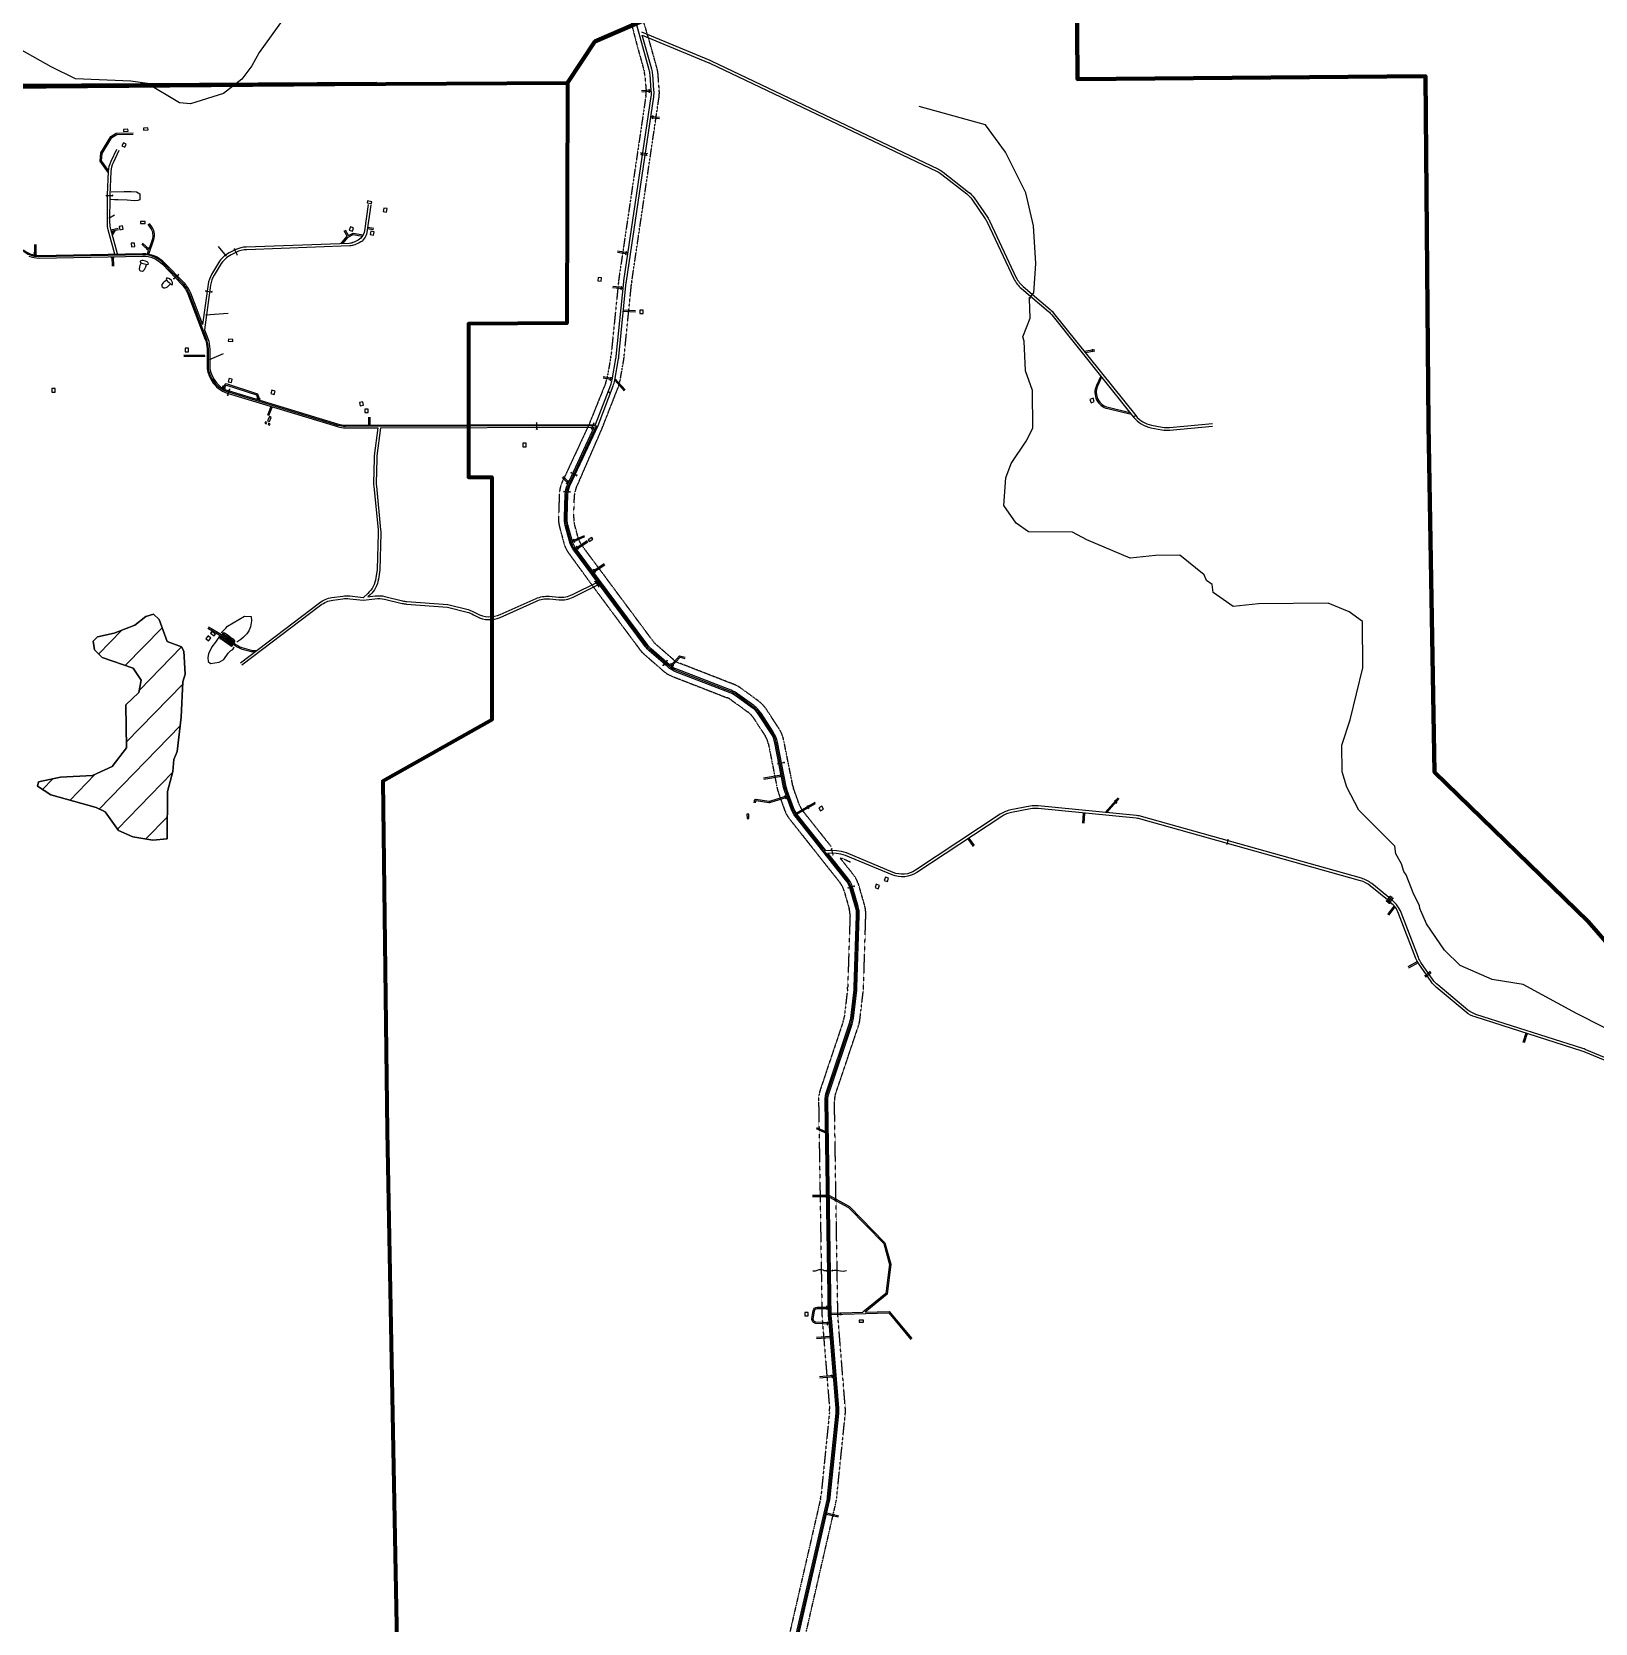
# Model space of a CAD drawing. Header units: inches. Extents: x 2666812 to 2767151, y 580083 to 705712.
# Drawn here: x 2693907 to 2705730, y 643742 to 655775 of the extents above; entities that cross this region are included whole.
import ezdxf

# ---------------------------------------------------------------- set-up
doc = ezdxf.new("R2010")
doc.units = ezdxf.units.IN
doc.header["$MEASUREMENT"] = 0
doc.linetypes.add('PHANTOM', pattern=[2.5, 1.25, -0.25, 0.25, -0.25, 0.25, -0.25])
for name, color, linetype in [('BND-MCD', 42, 'Continuous'), ('HY-SHORE', 5, 'Continuous'), ('PLD-LANDBASE', 252, 'Continuous'), ('PLD-PAR', 1, 'Continuous')]:
    doc.layers.add(name, color=color, linetype=linetype)
doc.layers.add('PLD-REMOTE-BOUNDARY', color=40, linetype='Continuous', lineweight=80)

# ---------------------------------------------------------------- blocks, each defined once
blk = doc.blocks.new('*X15')
at = {"color": 0}
for p, q in [((2694604, 650976), (2694779, 651157)), ((2694806, 650890), (2695084, 651176)), ((2694912, 650705), (2695230, 651032)), ((2694813, 650310), (2695241, 650749)), ((2694608, 649805), (2695220, 650434)), ((2694180, 649953), (2694259, 650034)), ((2694387, 649871), (2694576, 650066)), ((2694747, 649653), (2695164, 650082)), ((2694961, 649579), (2695124, 649746))]:
    blk.add_line(p, q, dxfattribs=at)
blk = doc.blocks.new('DRWAYCULVERT')
for p, q in [((-13, 2), (-10, 0)), ((-10, 0), (-13, -2)), ((-10, 0), (10, 0)), ((13, 2), (10, 0)), ((10, 0), (13, -2))]:
    blk.add_line(p, q)
blk = doc.blocks.new('HOUSETRL')
blk.add_lwpolyline([(-34, -15), (34, -15), (34, 15), (-34, 15)], close=True)
blk = doc.blocks.new('DWELLING2')
blk.add_lwpolyline([(28, -26), (28, 26), (-23, 26), (-23, -26)], close=True)
blk = doc.blocks.new('CULVERT')
for p, q in [((-52, 7), (-41, 0)), ((-41, 0), (-52, -7)), ((-41, 0), (41, 0)), ((52, 7), (41, 0)), ((41, 0), (52, -7))]:
    blk.add_line(p, q)
blk = doc.blocks.new('HANDHOLE')
blk.add_lwpolyline([(12, -12), (12, 12), (-12, 12), (-12, -12)], close=True)
blk = doc.blocks.new('CULVERT-LONG-PT1')
for p, q in [((-12, 7), (0, 0)), ((0, 0), (-12, -7))]:
    blk.add_line(p, q)
blk = doc.blocks.new('CULVERT-LONG-PT2')
for p, q in [((12, 7), (0, 0)), ((0, 0), (12, -7))]:
    blk.add_line(p, q)

msp = doc.modelspace()

# ---------------------------------------------------------------- linework, layer by layer
at = {"layer": 'BND-MCD'}
msp.add_lwpolyline([(2699501, 642801), (2699931, 644670, 0.031172), (2699935, 644696), (2699999, 645329, 0.045604), (2699999, 645367), (2699944, 646049, -0.016216), (2699943, 646061), (2699917, 647693, -0.08513), (2699927, 647757), (2700101, 648275, 0.051145), (2700110, 648317), (2700136, 648530, 0.021752), (2700137, 648548), (2700155, 649094, 0.078108), (2700146, 649159), (2700106, 649298, 0.098109), (2700069, 649370), (2699903, 649579), (2699899, 649585), (2699898, 649584), (2699885, 649600), (2699887, 649600), (2699688, 649851, -0.081212), (2699658, 649904), (2699611, 650035, -0.038109), (2699603, 650063), (2699536, 650401, 0.09678), (2699506, 650476), (2699413, 650617, 0.090893), (2699361, 650672), (2699239, 650761, 0.064482), (2699191, 650786), (2698780, 650946, -0.087179), (2698724, 650980), (2698584, 651102, -0.053435), (2698556, 651132), (2698014, 651861, -0.094149), (2697984, 651925), (2697951, 652046, -0.07556), (2697945, 652102), (2697951, 652276, -0.095414), (2697968, 652346), (2698177, 652796), (2696278, 652791, -0.07467), (2696222, 652799), (2695388, 653053, -0.19226), (2695278, 653141), (2695267, 653160, -0.129649), (2695242, 653253), (2695242, 653379, 0.091587), (2695228, 653454), (2695097, 653798, 0.1011), (2695052, 653869), (2694901, 654025, 0.20801), (2694746, 654089), (2693961, 654075, -0.1776), (2693838, 654118)], format="xyb", dxfattribs=at)
at = {"layer": 'HY-SHORE'}
for p, q in [((2695808, 655872), (2695627, 655620)), ((2694053, 655510), (2693835, 655633)), ((2695627, 655620), (2695570, 655519)), ((2694237, 655421), (2694053, 655510)), ((2695570, 655519), (2695496, 655418)), ((2694655, 655401), (2694237, 655421)), ((2694780, 655385), (2694655, 655401)), ((2695023, 655238), (2694780, 655385)), ((2695496, 655418), (2695356, 655309)), ((2695107, 655231), (2695023, 655238)), ((2695356, 655309), (2695107, 655231)), ((2701119, 655071), (2700618, 655210)), ((2701270, 654865), (2701119, 655071)), ((2701425, 654559), (2701270, 654865)), ((2701483, 654308), (2701425, 654559)), ((2701501, 654023), (2701483, 654308)), ((2701484, 653800), (2701501, 654023)), ((2701458, 653609), (2701451, 653756)), ((2701403, 653470), (2701458, 653609)), ((2701412, 653437), (2701403, 653470)), ((2701422, 653212), (2701412, 653437)), ((2701474, 653062), (2701422, 653212)), ((2701477, 652779), (2701474, 653062)), ((2701314, 652510), (2701428, 652679)), ((2701428, 652679), (2701477, 652779)), ((2701273, 652402), (2701314, 652510)), ((2701259, 652193), (2701273, 652402)), ((2701352, 652061), (2701259, 652193)), ((2701445, 651995), (2701352, 652061)), ((2701778, 651991), (2701445, 651995)), ((2701887, 651934), (2701778, 651991)), ((2702214, 651796), (2701887, 651934)), ((2702405, 651815), (2702214, 651796)), ((2702589, 651817), (2702405, 651815)), ((2702774, 651669), (2702589, 651817)), ((2702791, 651627), (2702774, 651669)), ((2702833, 651595), (2702791, 651627)), ((2702842, 651536), (2702833, 651595)), ((2702993, 651430), (2702842, 651536)), ((2694769, 651355), (2694686, 651288)), ((2694686, 651288), (2694769, 651355)), ((2694827, 651373), (2694769, 651355)), ((2694769, 651355), (2694827, 651373)), ((2694869, 651332), (2694827, 651373)), ((2694827, 651373), (2694869, 651332)), ((2703185, 651449), (2702993, 651430)), ((2703710, 651455), (2703185, 651449)), ((2703869, 651390), (2703710, 651455)), ((2703970, 651316), (2703869, 651390)), ((2694686, 651288), (2694529, 651228)), ((2694529, 651228), (2694686, 651288)), ((2694930, 651165), (2694869, 651332)), ((2694869, 651332), (2694930, 651165)), ((2703974, 650966), (2703970, 651316)), ((2694404, 651201), (2694371, 651167)), ((2694371, 651167), (2694404, 651201)), ((2694371, 651167), (2694380, 651101)), ((2694380, 651101), (2694371, 651167)), ((2694529, 651228), (2694404, 651201)), ((2694404, 651201), (2694529, 651228)), ((2695038, 651125), (2694930, 651165)), ((2694930, 651165), (2695038, 651125)), ((2695056, 651092), (2695038, 651125)), ((2695038, 651125), (2695056, 651092)), ((2694380, 651101), (2694439, 651043)), ((2694439, 651043), (2694380, 651101)), ((2694439, 651043), (2694674, 650963)), ((2694674, 650963), (2694439, 651043)), ((2695066, 650917), (2695056, 651092)), ((2695056, 651092), (2695066, 650917)), ((2694674, 650963), (2694733, 650872)), ((2694733, 650872), (2694674, 650963)), ((2695050, 650859), (2695066, 650917)), ((2695066, 650917), (2695050, 650859)), ((2703878, 650573), (2703974, 650966)), ((2694717, 650780), (2694618, 650687)), ((2694618, 650687), (2694717, 650780)), ((2694733, 650872), (2694717, 650780)), ((2694717, 650780), (2694733, 650872)), ((2695036, 650592), (2695050, 650859)), ((2695050, 650859), (2695036, 650592)), ((2694618, 650687), (2694622, 650362)), ((2694622, 650362), (2694618, 650687)), ((2695006, 650333), (2695036, 650592)), ((2695036, 650592), (2695006, 650333)), ((2703814, 650380), (2703878, 650573)), ((2694622, 650362), (2694515, 650219)), ((2694515, 650219), (2694622, 650362)), ((2694974, 650183), (2694982, 650274)), ((2694982, 650274), (2694974, 650183)), ((2694982, 650274), (2695006, 650333)), ((2695006, 650333), (2694982, 650274)), ((2703816, 650180), (2703814, 650380)), ((2694366, 650151), (2694125, 650140)), ((2694125, 650140), (2694366, 650151)), ((2694515, 650219), (2694366, 650151)), ((2694366, 650151), (2694515, 650219)), ((2694934, 650032), (2694974, 650183)), ((2694974, 650183), (2694934, 650032)), ((2703851, 650064), (2703816, 650180)), ((2693958, 650104), (2693951, 650071)), ((2693951, 650071), (2693958, 650104)), ((2693951, 650071), (2694051, 650005)), ((2694051, 650005), (2693951, 650071)), ((2694125, 650140), (2693958, 650104)), ((2693958, 650104), (2694125, 650140)), ((2694930, 649674), (2694934, 650032)), ((2694934, 650032), (2694930, 649674)), ((2703944, 649890), (2703851, 650064)), ((2694051, 650005), (2694394, 649909)), ((2694394, 649909), (2694051, 650005)), ((2694394, 649909), (2694461, 649877)), ((2694461, 649877), (2694394, 649909)), ((2694461, 649877), (2694563, 649736)), ((2694563, 649736), (2694461, 649877)), ((2704215, 649618), (2703944, 649890)), ((2694563, 649736), (2694672, 649688)), ((2694672, 649688), (2694563, 649736)), ((2694672, 649688), (2694822, 649664)), ((2694822, 649664), (2694672, 649688)), ((2694822, 649664), (2694930, 649674)), ((2694930, 649674), (2694822, 649664)), ((2704223, 649560), (2704215, 649618)), ((2704266, 649485), (2704223, 649560)), ((2704283, 649427), (2704266, 649485)), ((2704300, 649402), (2704283, 649427)), ((2704360, 649253), (2704300, 649402)), ((2704403, 649170), (2704360, 649253)), ((2704404, 649145), (2704403, 649170)), ((2704455, 649029), (2704404, 649145)), ((2704590, 648831), (2704455, 649029)), ((2704709, 648715), (2704590, 648831)), ((2704951, 648610), (2704709, 648715)), ((2705185, 648571), (2704951, 648610)), ((2705588, 648351), (2705185, 648571)), ((2706041, 648122), (2705588, 648351))]:
    msp.add_line(p, q, dxfattribs=at)
for points in [[(2694508, 654566), (2694606, 654569), (2694659, 654569), (2694698, 654566), (2694724, 654551), (2694725, 654533), (2694724, 654522), (2694724, 654510), (2694724, 654504), (2694709, 654501), (2694680, 654498), (2694627, 654503), (2694560, 654504), (2694531, 654506), (2694505, 654508)], [(2694735, 654028), (2694725, 654009), (2694720, 653998), (2694719, 653981), (2694725, 653970), (2694728, 653967), (2694743, 653966), (2694752, 653971), (2694759, 653977), (2694763, 653988), (2694768, 653999), (2694774, 654017)], [(2694767, 654042), (2694748, 654047), (2694741, 654047), (2694731, 654044), (2694726, 654042), (2694727, 654038), (2694729, 654031), (2694740, 654026), (2694747, 654024), (2694760, 654021), (2694780, 654015), (2694788, 654019), (2694789, 654022), (2694787, 654027), (2694784, 654031), (2694780, 654035), (2694767, 654042)], [(2694927, 653898), (2694909, 653886), (2694900, 653878), (2694890, 653864), (2694890, 653851), (2694892, 653848), (2694904, 653839), (2694914, 653839), (2694923, 653841), (2694932, 653848), (2694942, 653856), (2694956, 653869)], [(2694962, 653894), (2694949, 653908), (2694942, 653911), (2694932, 653913), (2694927, 653914), (2694925, 653910), (2694924, 653903), (2694930, 653893), (2694936, 653888), (2694945, 653879), (2694960, 653864), (2694969, 653863), (2694971, 653866), (2694972, 653871), (2694972, 653876), (2694970, 653881), (2694962, 653894)], [(2695340, 651230), (2695374, 651266), (2695386, 651281), (2695515, 651357), (2695565, 651355), (2695569, 651322), (2695560, 651276), (2695547, 651247), (2695532, 651223), (2695508, 651198), (2695487, 651180), (2695472, 651171), (2695457, 651160)], [(2695327, 651205), (2695297, 651159), (2695269, 651124), (2695242, 651072), (2695238, 651044), (2695241, 651013), (2695257, 650999), (2695323, 651009), (2695359, 651030), (2695393, 651077), (2695412, 651096), (2695428, 651105), (2695434, 651118), (2695437, 651125)], [(2699914, 646407), (2699909, 646407), (2699899, 646407), (2699893, 646411), (2699875, 646415), (2699859, 646414), (2699847, 646409), (2699832, 646405), (2699814, 646403)], [(2699964, 646409), (2699976, 646412), (2699991, 646412), (2700007, 646410), (2700023, 646406), (2700042, 646405), (2700068, 646408)]]:
    msp.add_lwpolyline(points, dxfattribs=at)
at = {"layer": 'PLD-LANDBASE'}
for p, q in [((2694430, 654859), (2694504, 654984)), ((2694440, 654856), (2694511, 654977)), ((2694504, 654984), (2694546, 655008)), ((2694511, 654977), (2694549, 654998)), ((2694546, 655008), (2694674, 655012)), ((2694549, 654998), (2694674, 655002)), ((2694423, 654797), (2694430, 654859)), ((2694433, 654799), (2694440, 654856)), ((2698515, 654848), (2698509, 654846)), ((2698511, 654863), (2698517, 654858)), ((2698563, 654855), (2698557, 654852)), ((2694487, 654710), (2694423, 654797)), ((2694487, 654726), (2694433, 654799)), ((2698555, 654842), (2698560, 654838)), ((2694532, 654390), (2694490, 654364)), ((2694505, 654279), (2694560, 654291)), ((2694508, 654269), (2694562, 654281)), ((2694524, 654273), (2694512, 654255)), ((2694538, 654276), (2694516, 654242)), ((2694808, 654291), (2694788, 654321)), ((2694819, 654292), (2694797, 654327)), ((2696293, 654231), (2696269, 654270)), ((2696302, 654236), (2696278, 654275)), ((2696299, 654223), (2696338, 654242)), ((2696302, 654236), (2696337, 654253)), ((2696337, 654253), (2696412, 654239)), ((2696338, 654242), (2696406, 654230)), ((2696444, 654287), (2696492, 654281)), ((2696446, 654297), (2696493, 654290)), ((2693926, 654166), (2693926, 654088)), ((2693936, 654166), (2693936, 654086)), ((2694739, 654170), (2694790, 654121)), ((2694745, 654178), (2694794, 654132)), ((2694792, 654095), (2694830, 654205)), ((2694794, 654132), (2694819, 654204)), ((2695317, 654153), (2695376, 654078)), ((2696245, 654173), (2696293, 654231)), ((2696258, 654174), (2696299, 654223)), ((2694512, 654075), (2694515, 654003)), ((2694522, 654075), (2694525, 654003)), ((2694782, 654097), (2694790, 654121)), ((2695393, 653646), (2695220, 653633)), ((2695215, 653329), (2695056, 653330)), ((2695218, 653319), (2695056, 653320)), ((2695355, 653341), (2695247, 653296)), ((2695347, 653082), (2695376, 653115)), ((2695356, 653077), (2695379, 653104)), ((2695376, 653115), (2695613, 653039)), ((2695379, 653104), (2695605, 653031)), ((2695613, 653039), (2695631, 652989)), ((2695605, 653031), (2695619, 652993)), ((2695714, 652943), (2695689, 652875)), ((2695724, 652940), (2695698, 652872)), ((2696456, 652801), (2696456, 652861)), ((2696466, 652801), (2696466, 652861))]:
    msp.add_line(p, q, dxfattribs=at)
at = {"layer": 'PLD-LANDBASE', "linetype": 'PHANTOM'}
for points in [[(2698584, 655683), (2698492, 655996, -0.085377), (2698487, 656045), (2698493, 656126, -0.074969), (2698503, 656168), (2698541, 656267, -0.039486), (2698550, 656287), (2698664, 656482, -0.085929), (2698695, 656519), (2699303, 657032, 0.010447), (2699311, 657039), (2699684, 657381, -0.044741), (2699705, 657397), (2700057, 657619, 0.080829), (2700118, 657674), (2700405, 658026, 0.056518), (2700456, 658105, 0.02315)], [(2698406, 655972), (2698488, 655657), (2698538, 655478, -0.047624), (2698543, 655448), (2698553, 655328, -0.056897), (2698551, 655292), (2698345, 653899, 0.011577), (2698344, 653888), (2698287, 653325, -0.018771), (2698285, 653313), (2698256, 653150, -0.049679), (2698247, 653120), (2698120, 652805), (2697917, 652369, 0.095707), (2697896, 652278), (2697890, 652104, 0.07556), (2697898, 652031), (2697930, 651911, 0.094149), (2697970, 651829), (2698155, 651576), (2698155, 651576)], [(2698216, 652767), (2698340, 653083, 0.049679), (2698355, 653133), (2698384, 653296, 0.018771), (2698386, 653315), (2698443, 653878, -0.011577), (2698444, 653884), (2698650, 655277, 0.056897), (2698652, 655336), (2698643, 655456, 0.047624), (2698634, 655504), (2698584, 655683)], [(2699953, 649614), (2699735, 649888, -0.081212), (2699714, 649925), (2699667, 650056, -0.038109), (2699662, 650075), (2699595, 650413, 0.09678), (2699556, 650509), (2699464, 650650, 0.090893), (2699396, 650720), (2699274, 650809, 0.064482), (2699213, 650842), (2698802, 651002, -0.087179), (2698763, 651025), (2698623, 651147, -0.053435), (2698605, 651168), (2698063, 651897, -0.094149), (2698041, 651941), (2698009, 652061, -0.07556), (2698005, 652100), (2698011, 652274, -0.094563), (2698022, 652321), (2698216, 652767)], [(2698155, 651576), (2698506, 651103, 0.053435), (2698541, 651066), (2698681, 650944, 0.087179), (2698752, 650901), (2699163, 650741, -0.064482), (2699199, 650721), (2699322, 650632, -0.090893), (2699362, 650591), (2699454, 650450, -0.09678), (2699477, 650393), (2699544, 650055, 0.038109), (2699554, 650019), (2699601, 649888, 0.081212), (2699639, 649821), (2700020, 649340, -0.098109), (2700048, 649285), (2700088, 649146, -0.078108), (2700095, 649097), (2700077, 648551, -0.021752), (2700076, 648537), (2700051, 648324, -0.051145), (2700043, 648292), (2699869, 647774, 0.08513), (2699857, 647693), (2699883, 646062, 0.016216), (2699884, 646046), (2699940, 645364, -0.045604), (2699939, 645335), (2699875, 644702, -0.031172), (2699872, 644683), (2699294, 642170, 0.012757)], [(2699412, 642144), (2699989, 644657, 0.031172), (2699994, 644690), (2700059, 645323, 0.045604), (2700059, 645372), (2700004, 646054, -0.016216), (2700003, 646062), (2699977, 647694, -0.08513), (2699984, 647738), (2700158, 648256, 0.051145), (2700170, 648310), (2700195, 648523, 0.021752), (2700197, 648546), (2700214, 649092, 0.078108), (2700204, 649175), (2700164, 649314, 0.098109), (2700116, 649408), (2700020, 649528, -0.042941), (2700048, 649520), (2700099, 649498)]]:
    msp.add_lwpolyline(points, format="xyb", dxfattribs=at)
at = {"layer": 'PLD-LANDBASE'}
for points in [[(2698170, 652806), (2698285, 653105, 0.049679), (2698295, 653143), (2698324, 653306, 0.018771), (2698327, 653321), (2698383, 653884, -0.011577), (2698385, 653893), (2698591, 655286, 0.056897), (2698592, 655331), (2698583, 655451, 0.047624), (2698576, 655488), (2698439, 655982, -0.085377), (2698433, 656049), (2698438, 656130, -0.074969), (2698451, 656188), (2698489, 656287, -0.039486), (2698503, 656315), (2698616, 656509, -0.085929), (2698660, 656561), (2698770, 656654)], [(2698189, 652799), (2698303, 653098, 0.049679), (2698315, 653140), (2698344, 653303, 0.018771), (2698346, 653319), (2698403, 653882, -0.011577), (2698404, 653890), (2698611, 655283, 0.056897), (2698612, 655333), (2698603, 655452, 0.047624), (2698595, 655494), (2698524, 655751)], [(2698517, 655775), (2699035, 655560, -0.012721), (2699044, 655556), (2700763, 654736, -0.054132), (2700800, 654713), (2700991, 654564, -0.076629), (2701033, 654520), (2701134, 654374, -0.040614), (2701150, 654345), (2701352, 653916, 0.106592), (2701404, 653850), (2701609, 653675, -0.047651), (2701635, 653648), (2702256, 652873, 0.178367), (2702374, 652802), (2702456, 652786, 0.070774), (2702512, 652783), (2702836, 652813)], [(2698524, 655751), (2699027, 655542, -0.012721), (2699035, 655538), (2700755, 654718, -0.054132), (2700788, 654697), (2700979, 654549, -0.076629), (2701016, 654509), (2701117, 654362, -0.040614), (2701132, 654337), (2701334, 653908, 0.106592), (2701391, 653834), (2701596, 653660, -0.047651), (2701620, 653635), (2702240, 652861, 0.178367), (2702370, 652782), (2702452, 652766, 0.070774), (2702514, 652763), (2702836, 652793)], [(2694535, 654095), (2694485, 654277, -0.068716), (2694478, 654331), (2694480, 654543), (2694487, 654719, -0.101572), (2694506, 654797), (2694550, 654889)], [(2694555, 654096), (2694505, 654282, -0.068716), (2694498, 654331), (2694500, 654542), (2694507, 654718, -0.101572), (2694524, 654788), (2694568, 654881)], [(2696450, 654469), (2696422, 654270, -0.254386), (2696365, 654194), (2696345, 654185, -0.099805), (2696306, 654175), (2695529, 654148, 0.107472), (2695446, 654127), (2695400, 654104, 0.142993), (2695318, 654028), (2695267, 653941, 0.100517), (2695240, 653866), (2695198, 653562)], [(2696470, 654466), (2696440, 654257, -0.254386), (2696383, 654180), (2696350, 654165, -0.099805), (2696311, 654156), (2695534, 654128, 0.107472), (2695451, 654107), (2695415, 654089, 0.142993), (2695332, 654012), (2695286, 653935, 0.100517), (2695259, 653860), (2695213, 653523)], [(2693844, 654126, 0.1776), (2693961, 654085), (2694746, 654099, -0.20801), (2694908, 654032), (2695059, 653876, -0.1011), (2695106, 653801), (2695198, 653562)], [(2693884, 654079, 0.100044), (2693962, 654065), (2694746, 654079, -0.20801), (2694894, 654018), (2695044, 653862, -0.1011), (2695087, 653794), (2695219, 653450, -0.091587), (2695232, 653379), (2695232, 653253, 0.129649), (2695258, 653155), (2695269, 653136, 0.19226), (2695385, 653043), (2696219, 652790, 0.07467), (2696278, 652781), (2696524, 652782)], [(2695213, 653523), (2695238, 653457, -0.095963), (2695252, 653375)], [(2695252, 653375), (2695252, 653253, 0.129649), (2695276, 653165), (2695286, 653146, 0.19226), (2695391, 653062), (2696225, 652809, 0.07467), (2696277, 652801), (2698170, 652806)], [(2701991, 653172), (2701958, 653100, 0.473453), (2702044, 652926), (2702221, 652885)], [(2701998, 653163), (2701967, 653096, 0.473557), (2702047, 652936), (2702211, 652897)], [(2699911, 649585), (2699696, 649857, -0.081212), (2699667, 649908), (2699620, 650039, -0.038109), (2699613, 650065), (2699546, 650403, 0.09678), (2699514, 650481), (2699422, 650622, 0.090893), (2699367, 650680), (2699245, 650769, 0.064482), (2699195, 650796), (2698784, 650955, -0.087179), (2698730, 650988), (2698591, 651110, -0.053435), (2698565, 651138), (2698023, 651867, -0.094149), (2697993, 651928), (2697961, 652048, -0.07556), (2697955, 652102), (2697961, 652276, -0.095303), (2697977, 652342), (2698189, 652799)], [(2696524, 652782), (2696496, 652570, 0.028354), (2696495, 652548), (2696492, 652362, 0.028667), (2696493, 652339), (2696525, 652010, -0.032164), (2696526, 651984), (2696518, 651710), (2696509, 651646, -0.17214), (2696447, 651528), (2696415, 651498)], [(2696544, 652782), (2696516, 652569, 0.028354), (2696515, 652546), (2696512, 652363, 0.028667), (2696513, 652340), (2696545, 652010, -0.032164), (2696546, 651985), (2696538, 651708), (2696528, 651636, -0.17214), (2696466, 651518), (2696449, 651502)], [(2698185, 651615), (2698006, 651855, -0.094149), (2697974, 651923), (2697941, 652043, -0.07556), (2697935, 652103), (2697941, 652277, -0.095303), (2697958, 652350), (2698161, 652786)], [(2695496, 650988), (2696091, 651439, -0.126814), (2696183, 651478), (2696258, 651489, -0.066064), (2696311, 651489), (2696413, 651477), (2696502, 651489, -0.092847), (2696575, 651485), (2696708, 651453, 0.040276), (2696740, 651448), (2697051, 651425), (2697199, 651387, -0.062822), (2697246, 651368), (2697272, 651355, 0.234093), (2697449, 651347), (2697723, 651470, -0.127318), (2697822, 651487), (2697894, 651480, 0.137781), (2698000, 651500), (2698198, 651598)], [(2696449, 651502), (2696503, 651510, -0.092847), (2696576, 651506), (2696711, 651473, 0.040276), (2696743, 651468), (2697054, 651444), (2697207, 651406, -0.062822), (2697253, 651387), (2697272, 651377, 0.234093), (2697450, 651370), (2697720, 651490, -0.127318), (2697819, 651507), (2697890, 651501, 0.137781), (2697997, 651521), (2698185, 651615)], [(2699343, 642160), (2699921, 644673, 0.031172), (2699925, 644697), (2699989, 645330, 0.045604), (2699989, 645366), (2699934, 646048, -0.016216), (2699933, 646061), (2699907, 647693, -0.08513), (2699917, 647760), (2700091, 648279, 0.051145), (2700100, 648318), (2700126, 648531, 0.021752), (2700127, 648549), (2700145, 649094, 0.078108), (2700137, 649156), (2700097, 649295, 0.098109), (2700061, 649364), (2699680, 649845, -0.081212), (2699649, 649901), (2699601, 650032, -0.038109), (2699593, 650061), (2699526, 650399, 0.09678), (2699498, 650470), (2699405, 650611, 0.090893), (2699355, 650664), (2699233, 650752, 0.064482), (2699188, 650777), (2698776, 650937, -0.087179), (2698717, 650973), (2698577, 651095, -0.053435), (2698548, 651126), (2698185, 651615)], [(2695484, 651004), (2696083, 651458, -0.126814), (2696175, 651497), (2696258, 651509, -0.066064), (2696311, 651510), (2696412, 651497), (2696415, 651498)], [(2695237, 651267), (2695353, 651199), (2695446, 651134, 0.085382), (2695507, 651105), (2695547, 651094, 0.050499), (2695587, 651088), (2695594, 651087)], [(2695242, 651276), (2695359, 651207), (2695450, 651143, 0.085382), (2695512, 651114), (2695549, 651104, 0.050499), (2695588, 651097), (2695606, 651096)], [(2695342, 651195, 0.636376), (2695336, 651188, -0.395234)], [(2695350, 651191, 0.636376), (2695344, 651183, -0.395234)], [(2695360, 651184, 0.636376), (2695354, 651177, -0.395234)], [(2695361, 651227, 0.636376), (2695355, 651219, -0.395234)], [(2695370, 651222, 0.636376), (2695363, 651215, -0.395234)], [(2695370, 651177, 0.636376), (2695363, 651170, -0.395234)], [(2695378, 651171, 0.636376), (2695372, 651163, -0.395234)], [(2695379, 651216, 0.636376), (2695373, 651208, -0.395234)], [(2695387, 651165, 0.636376), (2695380, 651158, -0.395234)], [(2695389, 651209, 0.636376), (2695383, 651202, -0.395234)], [(2695396, 651158, 0.636376), (2695390, 651151, -0.395234)], [(2695398, 651202, 0.636376), (2695391, 651195, -0.395234)], [(2695404, 651152, 0.636376), (2695398, 651145, -0.395234)], [(2695406, 651197, 0.636376), (2695400, 651189, -0.395234)], [(2695413, 651146, 0.636376), (2695406, 651138, -0.395234)], [(2695415, 651190, 0.636376), (2695409, 651182, -0.395234)], [(2695420, 651140, 0.636376), (2695414, 651132, -0.395234)], [(2695423, 651184, 0.636376), (2695417, 651176, -0.395234)], [(2695432, 651177, 0.636376), (2695426, 651170, -0.395234)], [(2695439, 651171, 0.636376), (2695433, 651164, -0.395234)], [(2699615, 649995), (2699493, 649957, -0.112248), (2699480, 649956), (2699386, 649970, 0.114798), (2699381, 649969), (2699376, 649968, 0.304717), (2699369, 649959), (2699368, 649946)], [(2699618, 649985), (2699494, 649947, -0.112248), (2699480, 649946), (2699386, 649960, 0.114798), (2699383, 649959), (2699382, 649959, 0.304717), (2699379, 649955), (2699378, 649945)], [(2706088, 647902), (2705655, 648081, 0.021086), (2705638, 648088), (2704828, 648345, -0.096881), (2704768, 648378), (2704540, 648568, -0.06887), (2704506, 648604), (2704413, 648739, -0.058463), (2704394, 648776), (2704263, 649115, 0.129946), (2704197, 649206), (2704041, 649334, 0.103314), (2703962, 649375), (2702300, 649842, 0.04398), (2702262, 649849), (2701519, 649922, 0.071113), (2701457, 649919), (2701312, 649892, 0.099695), (2701231, 649859), (2700589, 649435, -0.248871), (2700421, 649419), (2700067, 649566, 0.088787), (2699992, 649582), (2699911, 649585)], [(2706081, 647884), (2705648, 648063, 0.021086), (2705632, 648068), (2704822, 648326, -0.096881), (2704755, 648362), (2704527, 648552, -0.06887), (2704490, 648593), (2704397, 648728, -0.058463), (2704375, 648769), (2704244, 649108, 0.129946), (2704184, 649191), (2704029, 649318, 0.103314), (2703956, 649356), (2702295, 649822, 0.04398), (2702260, 649829), (2701517, 649902, 0.071113), (2701460, 649899), (2701316, 649872, 0.099695), (2701242, 649843), (2700600, 649419, -0.248871), (2700414, 649401), (2700060, 649547, 0.088787), (2699991, 649562), (2699928, 649565)], [(2699363, 642155), (2699940, 644668, 0.031172), (2699945, 644695), (2700009, 645328, 0.045604), (2700009, 645368), (2699954, 646050, -0.016216), (2699953, 646061), (2699927, 647693, -0.08513), (2699936, 647753), (2700110, 648272, 0.051145), (2700120, 648316), (2700146, 648529, 0.021752), (2700147, 648548), (2700165, 649094, 0.078108), (2700156, 649161), (2700116, 649301, 0.098109), (2700077, 649377), (2699928, 649565)], [(2699938, 646002), (2699835, 646009, -0.442447), (2699807, 646044), (2699817, 646106, -0.365326), (2699847, 646131), (2699932, 646132)], [(2699937, 646013), (2699836, 646019, -0.442447), (2699817, 646042), (2699827, 646105, -0.365326), (2699847, 646121), (2699932, 646122)]]:
    msp.add_lwpolyline(points, format="xyb", dxfattribs=at)
for points in [[(2698592, 655335), (2698519, 655329)], [(2698593, 655325), (2698520, 655319)], [(2698588, 655127), (2698653, 655119)], [(2698589, 655137), (2698654, 655129)], [(2698555, 654842), (2698557, 654852), (2698517, 654858), (2698515, 654848), (2698555, 654842)], [(2694781, 654127), (2694774, 654135), (2694791, 654136), (2694784, 654143)], [(2693925, 654098), (2693925, 654106), (2693937, 654097), (2693937, 654105)], [(2694537, 654085), (2694537, 654085)], [(2698415, 654095), (2698336, 654106)], [(2698416, 654105), (2698337, 654116)], [(2698378, 653832), (2698299, 653839)], [(2698379, 653842), (2698300, 653849)], [(2698381, 653664), (2698472, 653659)], [(2698382, 653674), (2698473, 653669)], [(2701866, 653360), (2701945, 653374)], [(2701873, 653351), (2701947, 653364)], [(2701923, 653372), (2701933, 653374), (2701925, 653359), (2701935, 653361)], [(2698297, 653153), (2698229, 653167)], [(2698295, 653143), (2698227, 653157)], [(2698264, 653053), (2698271, 653053), (2698277, 653046), (2698283, 653046)], [(2698315, 653140), (2698386, 653060)], [(2698317, 653153), (2698394, 653067)], [(2702258, 652870), (2702250, 652871), (2702248, 652868), (2702245, 652866), (2702246, 652864), (2702241, 652863), (2702241, 652859)], [(2696544, 652782), (2698161, 652786)], [(2697963, 652360), (2697918, 652406)], [(2697967, 652370), (2697926, 652413)], [(2697994, 651926), (2698086, 651967)], [(2697997, 651916), (2698090, 651958)], [(2698020, 651871), (2698106, 651928)], [(2698026, 651863), (2698111, 651919)], [(2698149, 651698), (2698235, 651754)], [(2698154, 651690), (2698240, 651746)], [(2695329, 651189), (2695346, 651180), (2695416, 651129), (2695424, 651132), (2695424, 651137), (2695411, 651150), (2695392, 651163), (2695377, 651174), (2695358, 651188), (2695346, 651196), (2695336, 651198), (2695329, 651197), (2695329, 651189)], [(2695348, 651220), (2695365, 651212), (2695435, 651161), (2695443, 651160), (2695443, 651169), (2695431, 651182), (2695411, 651194), (2695396, 651206), (2695377, 651220), (2695365, 651227), (2695355, 651230), (2695348, 651229), (2695348, 651220)], [(2698737, 650982), (2698806, 651058), (2698848, 651047)], [(2698745, 650976), (2698809, 651046), (2698846, 651037)], [(2699575, 650154), (2699440, 650132)], [(2699577, 650144), (2699442, 650122)], [(2699688, 649868), (2699830, 649950)], [(2699693, 649860), (2699835, 649941)], [(2699770, 649919), (2699780, 649925), (2699776, 649903), (2699787, 649910)], [(2702025, 649872), (2702124, 649984)], [(2702038, 649871), (2702131, 649977)], [(2702096, 649959), (2702105, 649969), (2702106, 649941), (2702116, 649952)], [(2701858, 649868), (2701852, 649791)], [(2701868, 649867), (2701862, 649791)], [(2700986, 649673), (2701026, 649616)], [(2700994, 649679), (2701034, 649622)], [(2702953, 649662), (2702946, 649637)], [(2704209, 649167), (2704160, 649102)], [(2704215, 649159), (2704168, 649096)], [(2704387, 648745), (2704313, 648705)], [(2704392, 648736), (2704318, 648696)], [(2705205, 648204), (2705184, 648133)], [(2705215, 648201), (2705193, 648130)], [(2699911, 647447), (2699841, 647479)], [(2699911, 647458), (2699845, 647488)], [(2699919, 646977), (2699812, 646975)], [(2699919, 646967), (2699812, 646965)], [(2699922, 646977), (2699922, 646977)], [(2699939, 646975), (2700090, 646894), (2700359, 646617), (2700404, 646456), (2700375, 646230), (2700209, 646094)], [(2699939, 646963), (2700084, 646886), (2700350, 646612), (2700394, 646455), (2700366, 646235), (2700193, 646094)], [(2699953, 646086), (2700193, 646094)], [(2699953, 646076), (2700388, 646090)], [(2700019, 646090), (2700029, 646090), (2700018, 646077), (2700029, 646077)], [(2700209, 646094), (2700392, 646100)], [(2700388, 646090), (2700555, 645888)], [(2700392, 646100), (2700562, 645895)], [(2699945, 645909), (2699841, 645901)], [(2699946, 645899), (2699842, 645891)], [(2699969, 645614), (2699865, 645604)], [(2699970, 645604), (2699866, 645594)], [(2699917, 644567), (2700006, 644545)], [(2699919, 644577), (2700009, 644555)], [(2699963, 644568), (2699975, 644565), (2699960, 644553), (2699972, 644551)]]:
    msp.add_lwpolyline(points, dxfattribs=at)
for centre in [(2694724, 654236), (2694735, 654238)]:
    msp.add_arc(centre, 100, 341.111, 33.0539, dxfattribs=at)
at = {"layer": 'PLD-REMOTE-BOUNDARY'}
for points in [[(2683143, 668376), (2683209, 660479), (2683213, 660479), (2685871, 660510), (2685905, 658115), (2688114, 658122), (2688565, 657310), (2688574, 655312), (2691206, 655339), (2696510, 655381), (2693837, 655366), (2697959, 655389), (2698164, 655702), (2698630, 655904), (2701809, 656148), (2701814, 655418), (2704446, 655441), (2704471, 652803), (2704516, 650178), (2705678, 649048), (2706238, 648404)], [(2686048, 642079), (2686013, 644739), (2683365, 644733), (2683319, 647387), (2683312, 647397), (2683319, 647397), (2683209, 660479), (2683213, 660479), (2685871, 660510), (2685905, 658115), (2688114, 658122), (2688565, 657310), (2688574, 655312), (2693837, 655366), (2697959, 655389), (2697953, 653571), (2697209, 653566), (2697209, 652409), (2697385, 652409), (2697385, 650573), (2696562, 650110), (2696595, 647462), (2696695, 642121)], [(2706238, 648404), (2705678, 649048), (2704516, 650178), (2704471, 652803), (2704446, 655441), (2701814, 655418), (2701809, 656148), (2698630, 655904), (2698164, 655702), (2697959, 655389), (2697953, 653571), (2697209, 653566), (2697209, 652409), (2697385, 652409), (2697385, 650573), (2696562, 650110), (2696595, 647462), (2696695, 642121)]]:
    msp.add_lwpolyline(points, dxfattribs=at)

# ---------------------------------------------------------------- block references
at = {"layer": 'HY-SHORE'}
msp.add_blockref('*X15', (-192, 93), dxfattribs=at)
at = {"layer": 'PLD-LANDBASE'}
for p, rotation in [((2698576, 655328), 273.6425775684621), ((2698602, 655130), 82.01688205784738), ((2694517, 654069), 1.856739749817682), ((2698401, 654102), 81.76933293772791), ((2698365, 653838), 84.80256294366158), ((2698284, 653150), 76.99943601172788), ((2695359, 653088), 326.2139369158771), ((2695621, 653002), 347.8422372643895), ((2697958, 652371), 57.5169426736319), ((2698006, 651926), 295.1290412358265), ((2698033, 651874), 304.3624954609621), ((2698162, 651700), 304.3624954609621), ((2698749, 650989), 318.9290146300638), ((2699605, 649987), 289.5094169417181), ((2699982, 646946), 92.12380686192226), ((2699921, 646128), 92.3867350191301), ((2699925, 646008), 92.3867350191301), ((2699958, 645608), 275.9803396297581)]:
    msp.add_blockref('DRWAYCULVERT', p, dxfattribs=dict(at, rotation=rotation))
at = {"layer": 'PLD-LANDBASE', "xscale": 0.5, "yscale": 0.5, "zscale": 0.5}
msp.add_blockref('CULVERT', (2694493, 654537), dxfattribs=at)
for name, p, rotation in [('CULVERT', (2695449, 654112), 295.9620077241571), ('CULVERT', (2694998, 653924), 41.04836677400999), ('CULVERT', (2695245, 653812), 352.7497231672086), ('CULVERT', (2701467, 653780), 51.38150035069398), ('CULVERT', (2695395, 653051), 73.59210596145017), ('CULVERT', (2697726, 652795), 90.25047817717353), ('CULVERT', (2698150, 652796), 69.12948265483293), ('CULVERT', (2698006, 652431), 333.9705014308724), ('CULVERT', (2697953, 652298), 357.7369778205455), ('CULVERT', (2698180, 651599), 305.9030982104384), ('CULVERT', (2698697, 651003), 50.25168330030431), ('CULVERT', (2699572, 650246), 9.837396229421932), ('CULVERT', (2699959, 649573), 283.575176499736), ('CULVERT-LONG-PT2', (2702946, 649637), 254.5397048061073), ('CULVERT-LONG-PT1', (2702953, 649662), 254.5397048061073), ('CULVERT', (2700103, 649309), 15.39025279879665), ('CULVERT', (2704168, 649220), 52.65021612436044), ('CULVERT', (2704178, 649213), 52.65021612436044), ('CULVERT', (2704187, 649205), 52.65021612436044), ('CULVERT', (2704462, 648653), 40.01393174459982), ('CULVERT', (2704468, 648645), 40.01393174459982), ('CULVERT', (2699939, 646408), 2.212358150091219)]:
    msp.add_blockref(name, p, dxfattribs=dict(at, rotation=rotation))
at = {"layer": 'PLD-PAR'}
for name, p, xscale, yscale, zscale, rotation in [('HOUSETRL', (2694617, 655030), 0.5, 0.5, 0.5, 4.274081026979261), ('HOUSETRL', (2694769, 655041), 0.5, 0.5, 0.5, 4.274081026979261), ('DWELLING2', (2694603, 654920), 0.5, 0.5, 0.5, 331.486460566698), ('HOUSETRL', (2696460, 654486), 0.5, 0.5, 0.5, 350.7925175021518), ('DWELLING2', (2696577, 654428), 0.5, 0.5, 0.5, 349.6334025818392), ('DWELLING2', (2694582, 654292), 0.4999999999999999, 0.4999999999999999, 0.4999999999999999, 12.92088023334964), ('DWELLING2', (2696323, 654284), 0.4999999999999999, 0.4999999999999999, 0.4999999999999999, 342.3356445574865), ('DWELLING2', (2696480, 654253), 0.5, 0.5, 0.5, 349.6334025818392), ('DWELLING2', (2694671, 654164), 0.5, 0.5, 0.5, 1.690879215419045), ('DWELLING2', (2698201, 653904), 0.5, 0.5, 0.5, 354.8047595133849), ('DWELLING2', (2698517, 653658), 0.5, 0.5, 0.5, 358.1532269929517), ('HOUSETRL', (2695410, 653442), 0.5, 0.5, 0.5, 358.1230523241408), ('DWELLING2', (2695406, 653139), 0.4999999999999999, 0.4999999999999999, 0.4999999999999999, 344.1465912021114), ('DWELLING2', (2695730, 653049), 0.5, 0.5, 0.5, 344.2253135048843), ('DWELLING2', (2696399, 652961), 0.4999999999999999, 0.4999999999999999, 0.4999999999999999, 11.8336121495513), ('DWELLING2', (2701924, 652987), 0.4999999999999999, 0.4999999999999999, 0.4999999999999999, 19.74905198873337), ('HANDHOLE', (2695677, 652819), 0.5, 0.5, 0.5, 336.131524560997), ('HOUSETRL', (2695704, 652847), 0.5, 0.5, 0.5, 66.1315245611649), ('HANDHOLE', (2695701, 652808), 0.5, 0.5, 0.5, 336.131524560997), ('HOUSETRL', (2698132, 651937), 0.5, 0.5, 0.5, 33.23486717291305), ('HOUSETRL', (2695277, 651225), 0.5, 0.5, 0.5, 325.452215690045), ('DWELLING2', (2695241, 651190), 0.5, 0.5, 0.5, 317.1644264216292), ('DWELLING2', (2699876, 649904), 0.4999999999999999, 0.4999999999999999, 0.4999999999999999, 299.8428162490685), ('HOUSETRL', (2699323, 649843), 0.5, 0.5, 0.5, 90.79607981399018), ('DWELLING2', (2700300, 649313), 0.5, 0.5, 0.5, 339.626347267701), ('DWELLING2', (2700369, 649367), 0.5, 0.5, 0.5, 339.626347267701), ('DWELLING2', (2699764, 646079), 0.5, 0.5, 0.5, 359.2919965029976)]:
    msp.add_blockref(name, p, dxfattribs=dict(at, xscale=xscale, yscale=yscale, zscale=zscale, rotation=rotation))
at = {"layer": 'PLD-PAR', "xscale": 0.5, "yscale": 0.5, "zscale": 0.5}
for name, p in [('HOUSETRL', (2694747, 654333)), ('DWELLING2', (2695077, 653369)), ('DWELLING2', (2694069, 653064)), ('DWELLING2', (2696437, 652909)), ('DWELLING2', (2697632, 652651)), ('HOUSETRL', (2700181, 646025))]:
    msp.add_blockref(name, p, dxfattribs=at)

doc.saveas('drawing.dxf')
